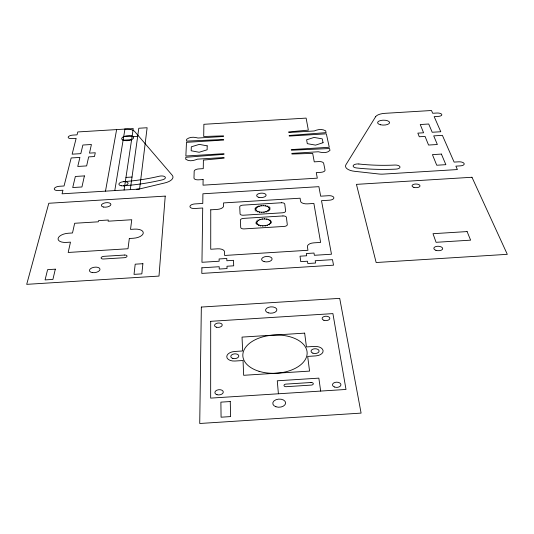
<?xml version="1.0" encoding="UTF-8"?>
<svg xmlns="http://www.w3.org/2000/svg" width="534" height="534" viewBox="0 0 534 534"><rect width="100%" height="100%" fill="white"/><g stroke="black" fill="none" stroke-linecap="round" stroke-linejoin="round"><path stroke-width="0.8" d="M130.283 189.63L138.8 128.247L147.117 127.739L139.574 189.056L62.057 193.815L62.965 190.231L58.34 190.518A4.679 2.056 -8.1 0 1 54.281 188.676A4.679 2.056 -8.1 0 1 59.454 186.273L64.047 185.992L71.176 157.957L79.913 157.43L77.757 166.454L86.642 165.914L88.651 156.896L94.478 156.542L95.279 152.764L89.492 153.118L91.414 144.507L82.87 145.028L80.814 153.645L72.137 154.172L76.155 138.359L71.943 138.613A4.252 1.709 -7.2 0 1 68.205 137.111A4.252 1.709 -7.2 0 1 72.864 135.095L77.05 134.842L77.79 131.945L133.26 128.581L124.082 190.011M114.783 190.578L124.943 129.081M105.485 191.152L116.626 129.588M262.781 226.296L262.895 225.802M264.49 218.967L264.604 218.486M261.64 212.699L261.753 212.225M263.329 205.69L263.442 205.223M260.372 226.062L260.792 225.595M266.579 219.167L266.987 218.713M259.29 212.479L259.698 212.038M265.371 205.877L265.772 205.436M258.296 225.468L258.977 225.081M268.388 219.674L269.049 219.294M257.261 211.911L257.922 211.544M267.14 206.358L267.788 205.99M256.754 224.567L257.628 224.293M269.737 220.449L270.598 220.175M255.753 211.057L256.607 210.79M268.462 207.099L269.303 206.838M255.899 223.459L256.874 223.319M270.504 221.41L271.479 221.276M254.918 209.996L255.873 209.862M269.209 208.02L270.157 207.886M125.964 177.408L132.031 177.041M123.694 136.644L132.132 136.13M132.045 136.717L137.672 136.377M123.107 140.202L131.604 139.688M254.838 208.834L255.799 208.847M269.31 209.034L270.271 209.048M255.813 222.244L256.801 222.257M270.611 222.471L271.599 222.484M255.506 207.686L256.38 207.846M268.742 210.042L269.63 210.202M256.494 221.049L257.395 221.209M270.037 223.526L270.945 223.693M256.854 206.665L257.568 206.952M267.567 210.943L268.288 211.23M257.875 219.981L258.603 220.282M268.836 224.467L269.57 224.767M258.756 205.87L259.23 206.251A6.808 3.257 -3.1 0 1 269.35 208.707A6.808 3.257 -3.1 0 1 259.083 211.911A6.808 3.257 -3.1 0 1 259.21 206.257M265.899 211.651L266.379 212.045M259.818 219.154L260.305 219.554M267.127 225.208L267.621 225.615M261.026 205.376L261.219 205.817M263.889 212.098L264.083 212.552M262.141 218.64L262.334 219.1M265.078 225.668L265.278 226.142M320.667 391.075L318.851 378.139L277.279 380.789L278.394 393.778M123.314 185.832A105.525 43.501 -6.1 0 0 162.336 179.851A4.586 2.043 -5.7 0 0 165.133 177.014A4.586 2.043 -5.7 0 0 159.312 176.213A96.921 39.937 -6.1 0 1 123.694 181.653M136.644 189.236A12.349 5.527 -6.3 0 0 141.256 188.555L164.893 182.915A12.235 5.453 -5.7 0 0 172.275 175.312L134.595 131.384A11.267 4.586 -6.1 0 0 124.709 129.101M210.696 321.321L210.663 398.117L346.005 389.453L332.909 313.612L210.696 321.321M210.75 209.815L210.73 249.251L217.605 248.824A6.929 3.531 -4.6 0 1 224.56 251.914L224.634 255.466L307.951 250.279L307.417 246.761A6.922 3.524 -1.6 0 1 313.752 242.85L320.614 242.423L313.885 203.454L307.444 203.854A6.428 3.037 -1.9 0 1 300.549 201.211L300.095 198.207L223.526 202.92L223.592 205.957A6.435 3.044 -4.4 0 1 217.204 209.415L210.75 209.815M207.179 145.849L207.145 149.787L199.115 152.263L191.172 150.762L191.319 146.81L199.289 144.38L207.179 145.849M201.338 307.057L199.729 423.489L361.097 413.109L339.711 298.359L201.338 307.057M201.885 267.808L201.805 273.408L333.523 265.184L332.495 259.657L315.22 260.732L315.587 263.028L307.804 263.516L307.464 261.219L300.762 261.64L300.015 256.187L306.663 255.773L306.329 253.53L313.999 253.049L314.352 255.292L331.481 254.224L321.501 200.684L329.518 200.19A4.813 2.263 -1.3 0 0 333.857 197.647A4.813 2.263 -1.3 0 0 328.617 195.698L320.667 196.185L318.891 186.666L202.913 193.795L202.78 203.447L194.797 203.935A4.819 2.269 -5 0 0 189.93 206.511A4.819 2.269 -5 0 0 194.676 208.5L202.713 208.006L201.959 262.294L219.14 261.226L219.107 258.957L226.796 258.483L226.85 260.746L233.505 260.332L233.692 265.819L226.983 266.239L227.037 268.555L219.234 269.043L219.207 266.726L201.885 267.808M203.107 179.551L203.033 185.164L317.303 178.156L316.275 172.615L320.854 172.335A4.586 2.056 -1.6 0 0 325.019 170.006L323.657 163.291A4.526 2.009 -1.6 0 0 318.758 161.582L314.266 161.855L312.69 153.405L291.938 154.026L291.844 153.385L318.337 151.769C322.336 152.704 326.574 153.565 329.972 150.414L329.558 148.525L291.377 150.214L291.284 149.587L329.284 147.264L326.334 133.827L289.281 136.077L289.194 135.482L326.074 132.639L325.687 130.863C321.922 128.661 317.97 129.402 314.232 130.963L288.754 132.512L288.667 131.925L308.352 130.136L306.115 118.107L203.875 124.302L203.708 136.49L223.539 135.876L223.552 136.477L198.014 138.026C194.116 136.964 190.084 136.624 186.626 139.314L186.546 141.123L223.626 139.467L223.639 140.068L186.486 142.331L185.859 156.015L223.96 153.685L223.973 154.326L185.799 157.29L185.712 159.219C189.51 161.882 193.628 160.614 197.493 159.145L224.053 157.523L224.066 158.171L203.381 160.08L203.26 168.644L198.755 168.918A4.532 2.016 -4.7 0 0 194.182 171.207L193.982 178.036A4.592 2.063 -4.7 0 0 198.514 179.831L203.107 179.551M165.226 196.112L158.992 276.085L26.7 284.348L48.794 203.267L165.226 196.112M142.898 263.709L141.844 273.875L134.021 274.363L135.202 264.183L142.898 263.709M129.328 238.498L128 248.751L68.185 252.462L70.475 242.149L66.269 242.409A9.332 4.452 -8.7 0 1 58.126 238.391A9.332 4.452 -8.7 0 1 68.359 233.231L72.504 232.978L74.66 223.272L98.323 221.81L98.543 220.622L108.309 220.015L108.115 221.203L131.758 219.741L130.51 229.386L134.648 229.133A9.238 4.486 -6.9 0 1 143.259 233.118A9.238 4.486 -6.9 0 1 133.527 238.237L129.328 238.498M84.412 175.906L81.942 186.973L72.724 187.541L75.367 176.46L84.412 175.906M55.322 269.163L52.906 279.422L45.07 279.916L47.606 269.643L55.322 269.163M375.589 116.772L345.952 164.686A12.202 5.427 -0.7 0 0 354.523 171.294L378.746 173.991A12.309 5.494 0 0 0 383.399 174.097L457.384 169.558L455.889 166.141L460.468 165.86A4.652 2.036 1.8 0 0 464.133 163.564A4.652 2.036 1.8 0 0 458.659 161.822L454.114 162.096L442.379 135.349L433.715 135.876L437.359 144.514L428.555 145.048L425.057 136.404L419.277 136.757L417.848 133.133L423.589 132.786L420.245 124.529L428.715 124.008L432.193 132.258L440.79 131.738L434.169 116.639L438.347 116.385A4.232 1.695 0.8 0 0 441.758 114.456A4.232 1.695 0.8 0 0 436.845 113.028L432.694 113.275L431.479 110.511L384.921 113.328A11.221 4.559 -0.3 0 0 375.589 116.772M323.057 142.705L315.561 145.128L307.304 143.666L306.609 139.815L314.065 137.438L322.256 138.867L323.057 142.705M304.66 333.136L242.042 337.101L242.63 350.971L234.646 351.479A8.057 4.773 -4.6 0 0 226.763 356.765A8.057 4.773 -4.6 0 0 234.947 361.031L243.037 360.517L243.664 375.302L309.566 371.103L307.671 356.412L315.741 355.898A8.05 4.766 -1.3 0 0 323.097 350.644A8.05 4.766 -1.3 0 0 314.413 346.419L306.443 346.926L304.66 333.136M311.035 382.504L285.97 384.106A2.096 1.302 -2.5 0 0 284.001 385.535A2.096 1.302 -2.5 0 0 286.217 386.696L311.369 385.087A2.096 1.295 -1.4 0 0 313.298 383.666A2.096 1.295 -1.4 0 0 311.035 382.504M230.261 401.541L220.889 402.142L221.076 417.201L230.621 416.587L230.261 401.541M441.398 154.079L432.433 154.626L436.732 165.233L445.863 164.672L441.398 154.079M471.976 177.261L356.438 184.363L376.15 262.521L507.3 254.331L471.976 177.261M281.365 202.773L242.863 205.149A3.224 1.535 -3.7 0 0 239.726 206.872L240.06 213.84A3.264 1.569 -3.7 0 0 243.404 215.215L282.553 212.792A3.257 1.569 -2.6 0 0 285.617 211.03L284.762 204.095A3.224 1.529 -2.6 0 0 281.365 202.773M282.927 215.95L243.571 218.379A3.297 1.602 -3.7 0 0 240.367 220.175L240.714 227.464A3.337 1.642 -3.7 0 0 244.131 228.899L284.161 226.423A3.331 1.635 -2.5 0 0 287.292 224.58L286.398 217.331A3.297 1.602 -2.5 0 0 282.927 215.95M467.096 231.576L433.007 233.698L436.064 242.309L470.621 240.16L467.096 231.576M124.616 255.045L103.923 256.333A2.623 1.308 -8 0 0 101.113 257.829A2.623 1.308 -8 0 0 103.483 259.003L124.262 257.708A2.617 1.308 -7.4 0 0 127.032 256.213A2.617 1.308 -7.4 0 0 124.616 255.045M264.116 261.613A5.267 2.73 -3.1 0 0 272.113 259.03A5.267 2.73 -3.1 0 0 264.323 256.874A5.267 2.73 -3.1 0 0 264.116 261.613M258.897 197.36A4.753 2.223 -3.1 0 0 266.126 195.217A4.753 2.223 -3.1 0 0 259.123 193.502A4.753 2.223 -3.1 0 0 258.897 197.36M103.709 207.072A4.806 2.209 -7.3 0 0 110.912 204.449A4.806 2.209 -7.3 0 0 103.776 203.214A4.806 2.209 -7.3 0 0 103.709 207.072M92.315 272.6A5.347 2.71 -8.4 0 0 100.012 269.169A5.347 2.71 -8.4 0 0 91.815 267.934A5.347 2.71 -8.4 0 0 92.315 272.6M413.87 187.347A3.992 1.829 1 0 0 420.018 185.986A3.992 1.829 1 0 0 414.21 184.19A3.992 1.829 1 0 0 413.87 187.347M435.918 250.319A4.439 2.236 2.2 0 0 442.686 248.684A4.439 2.236 2.2 0 0 436.165 246.454A4.439 2.236 2.2 0 0 435.918 250.319M275.911 406.754A6.435 4.072 -2.8 0 0 285.623 403.016A6.435 4.072 -2.8 0 0 276.051 399.699A6.435 4.072 -2.8 0 0 275.911 406.754M268.282 312.844A5.68 3.171 -3 0 0 276.886 309.874A5.68 3.171 -3 0 0 268.469 307.337A5.68 3.171 -3 0 0 268.282 312.844M260.165 225.461A6.962 3.404 -3.1 0 0 270.651 222.131A6.962 3.404 -3.1 0 0 260.285 219.561A6.962 3.404 -3.1 0 0 260.165 225.461M358.875 163.998A96.541 39.71 -0.3 0 0 394.84 165.046A4.612 2.049 0.3 0 1 399.966 166.862A4.612 2.049 0.3 0 1 395.921 169.124A105.111 43.254 -0.3 0 1 356.512 167.956A4.572 2.036 -0.7 0 1 353.281 165.493A4.572 2.036 -0.7 0 1 358.875 163.998M380.575 124.776A6.001 2.463 -0.3 0 0 389.586 122.613A6.001 2.463 -0.3 0 0 380.588 120.51A6.001 2.463 -0.3 0 0 380.575 124.776M124.689 140.596A6.028 2.476 -6.1 0 0 133.633 137.618A6.028 2.476 -6.1 0 0 124.582 136.297A6.028 2.476 -6.1 0 0 124.689 140.596M121.218 185.759A4.632 2.063 -6.6 0 0 128.107 183.302A4.632 2.063 -6.6 0 0 121.171 182.167A4.632 2.063 -6.6 0 0 121.218 185.759M259.037 371.297A32.194 19.104 -2.9 0 0 307.143 352.994A32.194 19.104 -2.9 0 0 258.763 338.189A32.194 19.104 -2.9 0 0 259.037 371.297M312.864 353.161A4.025 2.383 -1.3 0 0 319.092 351.212A4.025 2.383 -1.3 0 0 313.264 349.029A4.025 2.383 -1.3 0 0 312.864 353.161M232.864 358.434A4.025 2.39 -4.6 0 0 238.811 355.971A4.025 2.39 -4.6 0 0 232.711 354.296A4.025 2.39 -4.6 0 0 232.864 358.434M216.497 327.222A3.858 2.189 -5 0 0 222.237 324.952A3.858 2.189 -5 0 0 216.437 323.43A3.858 2.189 -5 0 0 216.497 327.222M323.891 320.267A3.851 2.183 -1 0 0 329.825 318.471A3.851 2.183 -1 0 0 324.218 316.488A3.851 2.183 -1 0 0 323.891 320.267M334.464 386.99A4.219 2.603 -0.2 0 0 340.932 384.88A4.219 2.603 -0.2 0 0 334.758 382.477A4.219 2.603 -0.2 0 0 334.464 386.99M217.011 394.713A4.219 2.617 -5.6 0 0 223.285 392.029A4.219 2.617 -5.6 0 0 216.944 390.174A4.219 2.617 -5.6 0 0 217.011 394.713"/></g></svg>
